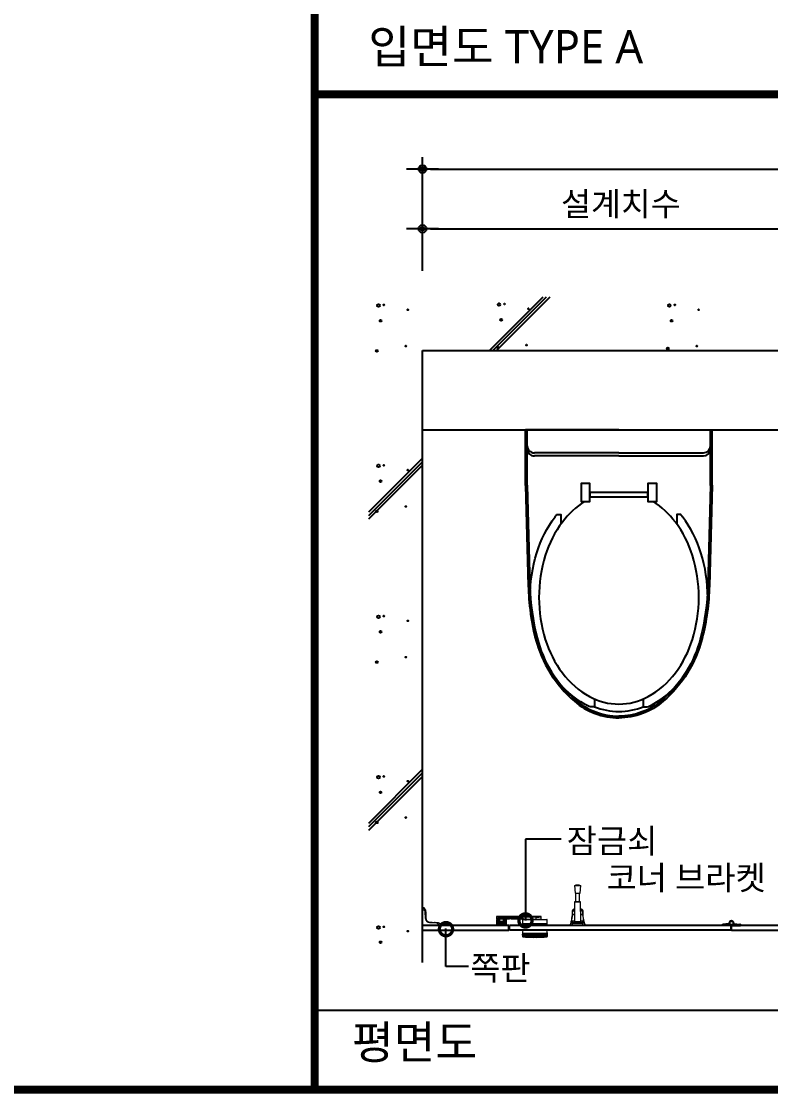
# Model space of a CAD drawing. Extents: x -256 to 8104, y -176 to 5714.
# Drawn here: x 2115 to 3059, y 2764 to 4116 of the extents above; entities that cross this region are included whole.
import ezdxf
from ezdxf.enums import TextEntityAlignment as Align

# ---------------------------------------------------------------- set-up
doc = ezdxf.new("R2010")
doc.units = 0
doc.header["$LTSCALE"] = 30
doc.layers.get('0').update_dxf_attribs({"linetype": 'CONTINUOUS'})
doc.layers.get('DEFPOINTS').update_dxf_attribs({"linetype": 'CONTINUOUS'})
for name, color, linetype in [('0_toilet', 6, 'CONTINUOUS'), ('DIM', 7, 'CONTINUOUS'), ('HAT', 8, 'CONTINUOUS'), ('TIT', 3, 'CONTINUOUS'), ('경첩', 4, 'CONTINUOUS'), ('문자', 3, 'CONTINUOUS'), ('부자재', 4, 'CONTINUOUS'), ('옷걸이', 4, 'CONTINUOUS'), ('잠금쇠(회전형)', 4, 'CONTINUOUS'), ('치수', 1, 'CONTINUOUS'), ('해치', 8, 'CONTINUOUS')]:
    doc.layers.add(name, color=color, linetype=linetype)
doc.styles.add('돋움', font='malgun.ttf')
doc.dimstyles.new('10', dxfattribs={"dimscale": 10, "dimtxt": 3, "dimasz": 1, "dimexe": 1.5, "dimexo": 2, "dimgap": 1, "dimtad": 1, "dimdec": 0, "dimlunit": 6, "dimtxsty": '돋움', "dimblk": 'DIMDOT', "dimcen": -1, "dimdle": 1.5, "dimclrt": 3, "dimazin": 3, "dimtfac": 1, "dimtdec": 0, "dimtix": 1, "dimtmove": 2, "dimatfit": 3, "dimldrblk": 'DIMDOT', "dimarcsym": 0})

# ---------------------------------------------------------------- blocks, each defined once
blk = doc.blocks.new('_DOTSMALL')
at = {"color": 0, "linetype": 'ByBlock', "const_width": 0.5}
blk.add_lwpolyline([(-0.0625, 0, 1), (0.0625, 0, 1)], format="xyb", close=True, dxfattribs=at)
blk = doc.blocks.new('A$C63EC304E')
at = {"layer": '치수', "color": 1, "xscale": 2.5, "yscale": 2.5, "zscale": 2.5, "rotation": 234.3098741996962}
blk.add_blockref('_DOTSMALL', (0.31, 0.31), dxfattribs=at)
blk = doc.blocks.new('A$C2BC9653E')
at = {"layer": '치수', "xscale": 0.3333333333333333, "yscale": 0.3333333333333333, "zscale": 0.3333333333333333}
blk.add_blockref('A$C63EC304E', (0, 0), dxfattribs=at)
blk = doc.blocks.new('A$C7FC71301')
at = {"layer": '치수', "rotation": 180}
blk.add_blockref('A$C2BC9653E', (0.208, 0.208), dxfattribs=at)
blk = doc.blocks.new('A$C4A20372B')
at = {"layer": '치수'}
blk.add_blockref('A$C7FC71301', (0, 0), dxfattribs=at)
blk = doc.blocks.new('A$C566469F5')
at = {"layer": '치수'}
blk.add_blockref('A$C4A20372B', (0, 0), dxfattribs=at)
blk = doc.blocks.new('A$C7E317CD4')
at = {"layer": '해치', "xscale": 2, "yscale": 2, "zscale": 2}
blk.add_blockref('A$C566469F5', (0, 0), dxfattribs=at)
blk = doc.blocks.new('A$C601D7F27')
at = {"layer": '치수'}
blk.add_blockref('A$C7E317CD4', (0, 0), dxfattribs=at)
blk = doc.blocks.new('A$C38802C08')
at = {"layer": '치수'}
blk.add_blockref('A$C601D7F27', (0, 0), dxfattribs=at)
blk = doc.blocks.new('DIMDOT')
at = {"linetype": 'Continuous'}
blk.add_line((-2, 0), (2, 0), dxfattribs=at)
for radius in [0.5, 0.25]:
    blk.add_circle((0, 0), radius, dxfattribs=at)
blk = doc.blocks.new('*D22')
at = {"layer": 'DEFPOINTS', "color": 0}
for p in [(3120.2, 3854.6), (2620.2, 3781.5), (3120.2, 3781.5)]:
    blk.add_point(p, dxfattribs=at)
at = {"layer": 'DIM', "color": 0, "lineweight": -2, "ltscale": 10}
for p, q in [((2620.2, 3801.5), (2620.2, 3869.6)), ((3120.2, 3801.5), (3120.2, 3869.6)), ((2630.2, 3854.6), (3110.2, 3854.6))]:
    blk.add_line(p, q, dxfattribs=at)
at = {"layer": 'DIM', "color": 0, "lineweight": -2, "xscale": 10, "yscale": 10, "zscale": 10, "rotation": 180}
blk.add_blockref('DIMDOT', (2620.2, 3854.6), dxfattribs=at)
at = {"layer": 'DIM', "color": 0, "lineweight": -2, "xscale": 10, "yscale": 10, "zscale": 10}
blk.add_blockref('DIMDOT', (3120.2, 3854.6), dxfattribs=at)
at = {"layer": 'DIM', "color": 3, "insert": (2870.2, 3884.3), "char_height": 30, "attachment_point": 5, "style": '돋움'}
blk.add_mtext('설계치수', dxfattribs=at)
blk = doc.blocks.new('A$C10E41893')
at = {"layer": '부자재'}
for p, q in [((6.5, 0), (6.5, 196)), ((123.3, 196), (6.5, 196)), ((123.3, 192.5), (6.5, 192.5)), ((54.8, 0), (54.8, 177.5)), ((61.4, 0), (61.4, 177.5)), ((6.5, 0), (6.5, -196)), ((54.8, 0), (54.8, -177.5)), ((61.4, 0), (61.4, -177.5)), ((123.3, -192.5), (6.5, -192.5)), ((123.3, -196), (6.5, -196))]:
    blk.add_line(p, q, dxfattribs=at)
for points in [[(122.7, 196, -0.012538), (123.3, 196), (334.6, 190.3, -0.055395), (444.7, 175.1, -0.154276), (576.9, 93.3, -0.179504), (611.5, 0, -0.179504)], [(122.8, 192.5, -0.012538), (123.2, 192.5), (334.5, 186.8, -0.055395), (443.8, 171.7, -0.154276), (574.3, 91, -0.179504), (608, 0, -0.179504)], [(572, 51.4), (588.8, 51.4), (588.8, 59.6, 0.021185), (583.3, 70.7, 0.106084), (528.4, 133.7, 0.085733), (452.6, 172.4, 0.075373), (358.7, 186.6, 0.075373), (264.8, 172.4, 0.085733), (189, 133.7, 0.007337), (184.4, 130.1), (184.4, 122), (204.7, 122)], [(156.7, -72, 0.089162), (200.2, -118.7, 0.085733), (270.3, -154.5, 0.075373), (358.7, -167.9, 0.075373), (447.1, -154.5, 0.085733), (517.2, -118.7, 0.106084), (567, -61.6, 0.126931), (582.8, 0, 0.126931), (567, 61.6, 0.106084), (517.2, 118.7, 0.085733), (447.1, 154.5, 0.075373), (358.7, 167.9, 0.075373), (270.3, 154.5, 0.085733), (200.2, 118.7, 0.089162), (156.7, 72)], [(588.8, -51.4, 0.090214), (598.2, 0, 0.090214), (588.8, 51.4, 0.106084)], [(122.7, -196, 0.012538), (123.3, -196), (334.6, -190.3, 0.055395), (444.7, -175.1, 0.154276), (576.9, -93.3, 0.179504), (611.5, 0, 0.179504)], [(122.8, -192.5, 0.012538), (123.2, -192.5), (334.5, -186.8, 0.055395), (443.8, -171.7, 0.154276), (574.3, -91, 0.179504), (608, 0, 0.179504)], [(572, -51.4), (588.8, -51.4), (588.8, -59.6, -0.021185), (583.3, -70.7, -0.106084), (528.4, -133.7, -0.085733), (452.6, -172.4, -0.075373), (358.7, -186.6, -0.075373), (264.8, -172.4, -0.085733), (189, -133.7, -0.007337), (184.4, -130.1), (184.4, -122), (204.7, -122)]]:
    blk.add_lwpolyline(points, format="xyb", dxfattribs=at)
blk.add_lwpolyline([(138, -60.8), (119.3, -60.8), (119.3, -79.5), (156.7, -79.5), (156.7, -60.8), (138, -60.8), (147.3, -60.8), (147.3, 60.8), (138, 60.8), (156.7, 60.8), (156.7, 79.5), (119.3, 79.5), (119.3, 60.8), (138, 60.8), (138, -60.8), (119.3, -60.8)], dxfattribs=at)
for centre, start, end in [((39.8, 177.5), 0, 90), ((46.4, 177.5), 0, 90), ((39.8, -177.5), 270, 0), ((46.4, -177.5), 270, 0)]:
    blk.add_arc(centre, 15, start, end, dxfattribs=at)
blk = doc.blocks.new('*D36')
at = {"layer": 'DEFPOINTS', "color": 0}
for p in [(4320.2, 3930), (2620.2, 3781.5), (4320.2, 3781.5)]:
    blk.add_point(p, dxfattribs=at)
at = {"layer": 'DIM', "color": 0, "lineweight": -2}
for p, q in [((2620.2, 3801.5), (2620.2, 3945)), ((4320.2, 3801.5), (4320.2, 3945)), ((2630.2, 3930), (4310.2, 3930))]:
    blk.add_line(p, q, dxfattribs=at)
at = {"layer": 'DIM', "color": 0, "lineweight": -2, "xscale": 10, "yscale": 10, "zscale": 10, "rotation": 180}
blk.add_blockref('DIMDOT', (2620.2, 3930), dxfattribs=at)
at = {"layer": 'DIM', "color": 0, "lineweight": -2, "xscale": 10, "yscale": 10, "zscale": 10}
blk.add_blockref('DIMDOT', (4320.2, 3930), dxfattribs=at)
at = {"layer": 'DIM', "color": 3, "insert": (3470.2, 3959.6), "char_height": 30, "attachment_point": 5, "style": '돋움'}
blk.add_mtext('설계치수', dxfattribs=at)
blk = doc.blocks.new('FOLDING_06')
for p, q in [((2620.2, 2929.3), (2620.2, 3701.1)), ((2620.2, 3701.1), (4320.2, 3701.1)), ((2620.2, 3601.1), (4320.2, 3601.1))]:
    blk.add_line(p, q)
at = {"color": 8}
blk.add_line((2484.2, 2869.2), (4446.7, 2869.2), dxfattribs=at)
at = {"color": 8, "const_width": 10}
for points in [[(2484.2, 2769.2), (2484.2, 5538.4)], [(2484.2, 4024.2), (5832, 4024.2)], [(47.4, 2769.2), (5832, 2769.2)]]:
    blk.add_lwpolyline(points, dxfattribs=at)
at = {"layer": '0_toilet'}
for p, q in [((2729.1, 2976.1), (2620.2, 2976.1)), ((2729.1, 2970.1), (2729.1, 2976.1)), ((3009.1, 2976.1), (2729.9, 2976.1)), ((2729.9, 2970.1), (2729.9, 2976.1)), ((3009.1, 2970.1), (3009.1, 2976.1)), ((3234.2, 2976.1), (3009.9, 2976.1)), ((3009.9, 2970.1), (3009.9, 2976.1)), ((2620.2, 2970.1), (2729.1, 2970.1)), ((3009.1, 2970.1), (2729.9, 2970.1)), ((3009.9, 2970.1), (3234.2, 2970.1))]:
    blk.add_line(p, q, dxfattribs=at)
at = {"layer": '경첩', "color": 4, "linetype": 'Continuous', "lineweight": 15}
for p, q in [((2620.2, 2998.6), (2621.4, 2998.6)), ((2620.2, 2998.3), (2620.2, 2998.6)), ((2620.2, 2996.2), (2620.2, 2998.3)), ((2621.4, 2998.3), (2620.2, 2998.3)), ((2621.5, 2996.2), (2620.2, 2996.2)), ((2620.2, 2996.1), (2621.5, 2996.1)), ((2620.2, 2995.8), (2620.2, 2996.1)), ((2621.5, 2995.8), (2620.2, 2995.8)), ((2620.2, 2995.8), (2620.2, 2977.6)), ((2621.4, 2998.3), (2621.4, 2998.6)), ((2621.5, 2996.1), (2621.5, 2996.2)), ((2621.5, 2996.1), (2621.5, 2995.8)), ((2623.5, 2994.9), (2623.5, 2996.3)), ((2624, 2984.8), (2623.6, 2993.8)), ((2623.7, 2996.3), (2623.8, 2993.8)), ((2623.9, 2995.8), (2623.8, 2995.7)), ((2624, 2995.2), (2623.8, 2995)), ((2623.8, 2993.8), (2624.3, 2984.8)), ((2624.2, 2992.5), (2623.9, 2992.3)), ((2624.2, 2991.8), (2623.9, 2991.6)), ((2624, 2995.2), (2624.2, 2992.5)), ((2624.2, 2991.5), (2624, 2991.3)), ((2624.2, 2990.8), (2624, 2990.6)), ((2624.2, 2990.5), (2624, 2990.3)), ((2624.4, 2987.6), (2624.1, 2987.4)), ((2624.4, 2987.6), (2624.1, 2987.4)), ((2624.2, 2991.5), (2624.2, 2990.8)), ((2624.2, 2990.5), (2624.4, 2987.6)), ((2624.4, 2987.6), (2624.4, 2987.2)), ((2621.7, 2976.1), (2640, 2976.1)), ((2624.4, 2987.2), (2624.2, 2987)), ((2624.4, 2987), (2624.2, 2986.7)), ((2624.5, 2986), (2624.2, 2985.8)), ((2624.5, 2985.9), (2624.2, 2985.7)), ((2624.5, 2985.6), (2624.2, 2985.4)), ((2624.5, 2985.5), (2624.2, 2985.3)), ((2624.5, 2984.6), (2624.3, 2984.4)), ((2624.6, 2984.4), (2624.3, 2984.1)), ((2624.4, 2987), (2624.5, 2986)), ((2624.4, 2983.8), (2624.6, 2984)), ((2624.6, 2984), (2624.4, 2983.8)), ((2624.5, 2986), (2624.5, 2985.9)), ((2624.5, 2985.9), (2624.5, 2985.6)), ((2624.5, 2985.6), (2624.5, 2985.5)), ((2624.5, 2985.5), (2624.5, 2984.9)), ((2624.8, 2983.5), (2624.6, 2983.3)), ((2625, 2983.1), (2624.8, 2982.9)), ((2625.1, 2982.8), (2624.9, 2982.7)), ((2625.3, 2982.4), (2625.2, 2982.2)), ((2625.5, 2982.2), (2625.3, 2982)), ((2626.6, 2981.2), (2626.4, 2981)), ((2626.8, 2981), (2626.6, 2980.8)), ((2627.2, 2980.8), (2627.1, 2980.6)), ((2627.5, 2980.7), (2627.3, 2980.5)), ((2628, 2980.5), (2627.8, 2980.3)), ((2629.3, 2980.3), (2629, 2980.1)), ((2629, 2980.3), (2629.3, 2980.3)), ((2629, 2980.1), (2638, 2979.7)), ((2638, 2979.4), (2629, 2979.8)), ((2629.3, 2980.3), (2630.6, 2980.3)), ((2630.6, 2980.3), (2630.4, 2980)), ((2631.3, 2980.2), (2631.1, 2980)), ((2631.6, 2980.2), (2631.4, 2980)), ((2632.3, 2980.2), (2632.1, 2979.9)), ((2632.3, 2980.2), (2635, 2980.1)), ((2635, 2980.1), (2634.8, 2979.8)), ((2635.7, 2980), (2635.4, 2979.8)), ((2636, 2980), (2635.8, 2979.8)), ((2636.7, 2980), (2636.5, 2979.7)), ((2636.7, 2980), (2639.9, 2979.8)), ((2638, 2979.7), (2640.5, 2979.5)), ((2640.5, 2979.3), (2639, 2979.4)), ((2640, 2979.7), (2639.8, 2979.6)), ((2640, 2979.7), (2639.9, 2979.8)), ((2640, 2976.1), (2640, 2977.3)), ((2640.2, 2977.3), (2640, 2977.3)), ((2640.2, 2976.1), (2640, 2976.1)), ((2640.3, 2977.3), (2640.2, 2977.3)), ((2640.2, 2977.3), (2640.2, 2976.1)), ((2640.3, 2976.1), (2640.3, 2977.3)), ((2642.5, 2976.1), (2640.3, 2976.1)), ((2642.5, 2976.1), (2642.5, 2977.2)), ((2642.5, 2977.2), (2642.7, 2977.2)), ((2642.7, 2976.1), (2642.5, 2976.1)), ((2642.7, 2977.2), (2642.7, 2976.1))]:
    blk.add_line(p, q, dxfattribs=at)
at = {"layer": '경첩', "color": 4, "linetype": 'Continuous', "lineweight": 15, "flags": 128}
for points in [[(2623.5, 2996.3), (2623.5, 2996.3), (2623.6, 2996.3), (2623.6, 2996.3), (2623.6, 2996.3), (2623.7, 2996.3), (2623.7, 2996.3), (2623.7, 2996.3), (2623.7, 2996.3)], [(2623.8, 2993.8), (2623.8, 2993.8), (2623.8, 2993.8), (2623.8, 2993.8), (2623.8, 2993.8), (2623.7, 2993.8), (2623.7, 2993.8), (2623.6, 2993.8), (2623.6, 2993.8)], [(2624, 2995.7), (2624, 2995.8), (2624, 2995.8), (2623.9, 2995.8), (2623.9, 2995.8), (2623.9, 2995.8), (2623.9, 2995.8), (2623.9, 2995.8), (2623.9, 2995.8)], [(2624, 2995.7), (2624, 2995.6), (2624, 2995.5), (2624, 2995.4), (2624, 2995.2)], [(2624.2, 2992.5), (2624.2, 2992.4), (2624.2, 2992.3), (2624.2, 2992.1), (2624.2, 2992), (2624.2, 2992), (2624.2, 2991.9), (2624.2, 2991.9), (2624.2, 2991.8)], [(2624.4, 2987.6), (2624.4, 2987.6), (2624.4, 2987.6)], [(2624.3, 2984.8), (2624.3, 2984.8), (2624.2, 2984.8), (2624.2, 2984.8), (2624.2, 2984.8), (2624.2, 2984.8), (2624.1, 2984.8), (2624.1, 2984.8), (2624, 2984.8)], [(2624.4, 2987.2), (2624.4, 2987.1), (2624.4, 2987), (2624.4, 2987)], [(2624.5, 2984.6), (2624.6, 2984.4), (2624.6, 2984.4)], [(2624.6, 2984), (2624.6, 2984), (2624.6, 2984)], [(2629, 2980.1), (2629, 2980.1), (2629, 2980.1), (2629, 2980), (2629, 2980), (2629, 2980), (2629, 2979.9), (2629, 2979.9), (2629, 2979.8)], [(2630.6, 2980.3), (2630.8, 2980.3), (2630.9, 2980.2), (2631, 2980.2), (2631.1, 2980.2), (2631.2, 2980.2), (2631.2, 2980.2), (2631.3, 2980.2), (2631.3, 2980.2)], [(2631.6, 2980.2), (2631.6, 2980.2), (2631.7, 2980.2), (2631.8, 2980.2), (2631.8, 2980.2), (2631.9, 2980.2), (2632.1, 2980.2), (2632.2, 2980.2), (2632.3, 2980.2)], [(2635, 2980.1), (2635.1, 2980), (2635.2, 2980), (2635.4, 2980), (2635.4, 2980), (2635.5, 2980), (2635.6, 2980), (2635.6, 2980), (2635.7, 2980), (2635.7, 2980)], [(2636, 2980), (2636, 2980), (2636.1, 2980), (2636.1, 2980), (2636.2, 2980), (2636.3, 2980), (2636.4, 2980), (2636.6, 2980), (2636.7, 2980)], [(2638, 2979.7), (2638, 2979.7), (2638, 2979.6), (2638, 2979.6), (2638, 2979.6), (2638, 2979.5), (2638, 2979.5), (2638, 2979.5), (2638, 2979.4)], [(2640.5, 2979.3), (2640.5, 2979.3), (2640.5, 2979.4), (2640.5, 2979.4), (2640.5, 2979.5), (2640.5, 2979.5), (2640.5, 2979.5), (2640.5, 2979.5), (2640.5, 2979.5)]]:
    blk.add_lwpolyline(points, dxfattribs=at)
at = {"layer": '경첩', "color": 4, "linetype": 'Continuous', "lineweight": 15}
for centre, radius, start, end in [((2621.4, 2996.2), 2.35, 2.6983, 90), ((2621.4, 2996.2), 2.1, 2.6983, 90), ((2621.5, 2993.7), 2.35, 2.6983, 90), ((2621.5, 2993.7), 2.1, 2.6983, 90), ((2621.7, 2977.6), 1.5, 180, 270), ((2629.3, 2985.1), 5.25, 182.6983, 267.3017), ((2629.3, 2985.1), 5, 182.6983, 267.3017), ((2629.3, 2985.1), 4.75, 182.6983, 185.9088), ((2629.3, 2985.1), 4.75, 188.6056, 193.1623), ((2629.3, 2985.1), 4.75, 193.2431, 199.766), ((2629.3, 2985.1), 4.75, 199.766, 204.9948), ((2629.3, 2985.1), 4.75, 208.1736, 214.3849), ((2629.3, 2985.1), 4.75, 214.3855, 217.4388), ((2629.3, 2985.1), 4.75, 217.4392, 235.6151), ((2629.3, 2985.1), 4.75, 235.6142, 238.7009), ((2629.3, 2985.1), 4.75, 238.7002, 245.0052), ((2629.3, 2985.1), 4.75, 248.2494, 255.0002), ((2629.3, 2985.1), 4.75, 255, 267.3017), ((2637.9, 2977.3), 2.35, 0, 87.3017), ((2637.9, 2977.3), 2.1, 0, 87.3017), ((2640.4, 2977.2), 2.35, 0, 87.3017), ((2640.4, 2977.2), 2.1, 0, 87.3017)]:
    blk.add_arc(centre, radius, start, end, dxfattribs=at)
at = {"layer": '부자재'}
for p, q in [((2998, 2977), (2998, 2976.1)), ((3008.7, 2976.1), (2998, 2976.1)), ((3005.8, 2978.1), (2998.6, 2977.6)), ((2999.3, 2977.1), (2999.3, 2976.1)), ((3009.5, 2976.6), (3009.5, 2975.8)), ((3009.8, 2975.8), (3009.5, 2975.8)), ((3009.8, 2976.6), (3009.8, 2975.8)), ((3010.2, 2976.1), (3021.2, 2976.1)), ((3010.2, 2976.1), (3010.2, 2976.1)), ((3012.5, 2978.2), (3020.7, 2977.6)), ((3020, 2977.1), (3020, 2976.1)), ((3021.2, 2977), (3021.2, 2976.1))]:
    blk.add_line(p, q, dxfattribs=at)
at = {"layer": '부자재', "color": 1}
blk.add_circle((3009.6, 2979.3), 2.34, dxfattribs=at)
at = {"layer": '부자재'}
for centre, radius, start, end in [((2998.7, 2977), 0.7, 101.7765, 181.6712), ((3000.1, 2976.9), 0.884, 113.4077, 164.5497), ((3005.7, 2979.4), 1.29, 272.9231, 352.4724), ((3009.6, 2979.3), 2.62, 270, 180), ((3010, 2975), 1.65, 102.5267, 141.5475), ((3009.3, 2975), 1.65, 43.1003, 77.4733), ((3009.7, 2978.9), 2.86, 280.084, 345.9792), ((3013.5, 2979.4), 1.29, 187.5276, 267.0769), ((3019.1, 2976.9), 0.884, 15.4503, 67.3004), ((3020.5, 2977), 0.7, 358.3288, 78.2235)]:
    blk.add_arc(centre, radius, start, end, dxfattribs=at)
at = {"layer": '옷걸이', "lineweight": 15}
for p, q in [((2811.7, 3026.4), (2812.5, 3016.9)), ((2811.7, 3026.4), (2819.7, 3026.4)), ((2812.5, 3016.9), (2819, 3016.9)), ((2813.2, 3016.9), (2813.2, 3006.1)), ((2818.2, 3006.1), (2818.2, 3016.9)), ((2819, 3016.9), (2819.7, 3026.4)), ((2812, 3005.8), (2811.8, 2980.6)), ((2819.5, 3005.8), (2812, 3005.8)), ((2812.2, 3006.1), (2815.7, 3006.1)), ((2815.7, 3006.1), (2819.2, 3006.1)), ((2819.7, 2980.6), (2819.5, 3005.8)), ((2811.8, 2989.6), (2809.4, 2989.6)), ((2809.5, 2990.4), (2811.8, 2990.4)), ((2811.9, 2996.7), (2811.8, 2996.7)), ((2811.8, 2996.7), (2811.8, 2996.6)), ((2811.9, 2996.6), (2811.8, 2996.6)), ((2811.8, 2995.1), (2811.8, 2994.7)), ((2811.8, 2995.1), (2811.9, 2995.1)), ((2811.9, 2994.7), (2811.8, 2994.7)), ((2819.7, 2996.7), (2819.6, 2996.7)), ((2819.7, 2996.6), (2819.6, 2996.6)), ((2819.6, 2995.1), (2819.7, 2995.1)), ((2819.7, 2994.7), (2819.6, 2994.7)), ((2819.6, 2990.4), (2822, 2990.4)), ((2822.1, 2989.6), (2819.6, 2989.6)), ((2819.7, 2996.7), (2819.7, 2996.6)), ((2819.7, 2995.1), (2819.7, 2994.7)), ((2806.2, 2976.1), (2807.1, 2978.6)), ((2808.6, 2976.1), (2806.2, 2976.1)), ((2807.1, 2978.6), (2807.1, 2978.6)), ((2807.1, 2978.6), (2807.1, 2978.6)), ((2809.5, 2981.5), (2808, 2981.5)), ((2809.5, 2981.4), (2808, 2981.4)), ((2808.1, 2979.4), (2808, 2979.4)), ((2808, 2979.3), (2808, 2979.3)), ((2823.4, 2979.3), (2808, 2979.3)), ((2809.4, 2978.6), (2808.6, 2976.1)), ((2822.9, 2976.1), (2808.6, 2976.1)), ((2809.4, 2980.9), (2809.5, 2981.5)), ((2809.4, 2978.6), (2809.4, 2979.3)), ((2809.4, 2979.3), (2822, 2979.3)), ((2822, 2978.6), (2809.4, 2978.6)), ((2820.5, 2980.6), (2811, 2980.6)), ((2823.4, 2981.5), (2822, 2981.5)), ((2822, 2981.5), (2822.1, 2980.9)), ((2823.4, 2981.4), (2822, 2981.4)), ((2822, 2978.6), (2822, 2979.3)), ((2822.9, 2976.1), (2822, 2978.6)), ((2825.2, 2976.1), (2822.9, 2976.1)), ((2823.5, 2979.4), (2823.4, 2979.4)), ((2823.4, 2979.3), (2823.4, 2979.3)), ((2823.6, 2979.4), (2823.5, 2979.4)), ((2824.4, 2978.6), (2825.2, 2976.1)), ((2824.4, 2978.6), (2824.4, 2978.6)), ((2824.4, 2978.6), (2824.4, 2978.6))]:
    blk.add_line(p, q, dxfattribs=at)
at = {"layer": '옷걸이', "lineweight": 15, "flags": 128}
for points in [[(2809.1, 2989.6), (2809.2, 2989.6), (2809.2, 2989.6), (2809.2, 2989.6), (2809.2, 2989.6), (2809.3, 2989.6), (2809.3, 2989.6), (2809.3, 2989.6), (2809.4, 2989.6)], [(2811.8, 2996.7), (2811.8, 2996.7), (2811.4, 2996.7), (2811.1, 2996.6), (2810.8, 2996.5), (2810.5, 2996.4), (2810.2, 2996.3), (2810, 2996.1), (2809.7, 2996), (2809.6, 2995.8), (2809.4, 2995.5), (2809.3, 2995.3), (2809.3, 2995.1), (2809.3, 2995)], [(2811.8, 2996.6), (2811.4, 2996.6), (2811, 2996.5), (2810.6, 2996.4), (2810.2, 2996.2), (2809.9, 2996.1), (2809.7, 2995.8), (2809.5, 2995.6), (2809.4, 2995.3), (2809.3, 2995), (2809.3, 2995)], [(2809.3, 2993.5), (2809.4, 2993.7), (2809.5, 2994), (2809.6, 2994.2), (2809.9, 2994.5), (2810.2, 2994.7), (2810.5, 2994.8), (2810.9, 2994.9), (2811.3, 2995), (2811.8, 2995.1)], [(2811.8, 2994.7), (2811.3, 2994.7), (2811, 2994.6), (2810.6, 2994.5), (2810.3, 2994.4), (2810.1, 2994.2), (2809.9, 2994), (2809.7, 2993.8), (2809.6, 2993.5), (2809.6, 2993.3)], [(2822.2, 2995), (2822.2, 2995), (2822.1, 2995.2), (2822.1, 2995.4), (2822, 2995.7), (2821.8, 2995.9), (2821.6, 2996), (2821.4, 2996.2), (2821.2, 2996.4), (2820.9, 2996.5), (2820.6, 2996.6), (2820.2, 2996.6), (2819.9, 2996.7), (2819.7, 2996.7)], [(2822.2, 2995), (2822.1, 2995.2), (2822, 2995.5), (2821.9, 2995.7), (2821.6, 2996), (2821.4, 2996.2), (2821, 2996.3), (2820.6, 2996.5), (2820.2, 2996.6), (2819.7, 2996.6), (2819.7, 2996.6)], [(2819.7, 2995.1), (2820.1, 2995), (2820.5, 2995), (2820.9, 2994.9), (2821.2, 2994.7), (2821.5, 2994.5), (2821.8, 2994.3), (2822, 2994.1), (2822.1, 2993.8), (2822.2, 2993.5)], [(2821.9, 2993.3), (2821.8, 2993.6), (2821.7, 2993.8), (2821.6, 2994), (2821.3, 2994.2), (2821.1, 2994.4), (2820.7, 2994.5), (2820.4, 2994.6), (2820, 2994.7), (2819.7, 2994.7)], [(2822.3, 2989.6), (2822.3, 2989.6), (2822.3, 2989.6), (2822.3, 2989.6), (2822.2, 2989.6), (2822.2, 2989.6), (2822.2, 2989.6), (2822.1, 2989.6), (2822.1, 2989.6)], [(2807.8, 2981.3), (2807.8, 2981.3), (2807.8, 2981.3)], [(2808, 2979.4), (2807.9, 2979.4), (2807.9, 2979.4)], [(2808, 2981.4), (2808, 2981.5), (2808, 2981.4)], [(2808.1, 2979.4), (2808, 2979.3), (2808, 2979.3)], [(2808, 2979.4), (2808, 2979.4), (2808.1, 2979.4)], [(2810.2, 2979.3), (2809.8, 2979.4), (2809.6, 2979.4), (2809.5, 2979.4), (2809.6, 2979.5), (2809.9, 2979.5), (2810, 2979.5)], [(2811.8, 2981.8), (2811.2, 2981.8), (2809.9, 2981.8)], [(2821.6, 2981.8), (2820, 2981.8), (2819.7, 2981.8)], [(2821.5, 2979.5), (2821.8, 2979.5), (2821.9, 2979.4), (2821.9, 2979.4), (2821.8, 2979.4), (2821.4, 2979.4), (2821, 2979.3)], [(2823.4, 2979.3), (2823.4, 2979.3), (2823.4, 2979.4)], [(2823.5, 2979.4), (2823.5, 2979.4), (2823.4, 2979.4)]]:
    blk.add_lwpolyline(points, dxfattribs=at)
at = {"layer": '옷걸이', "lineweight": 15}
for centre, radius, start, end in [((2815.7, 3016.1), 11, 68.7607, 111.2393), ((2812.2, 3005.8), 0.25, 90, 179.5), ((2819.2, 3005.8), 0.25, 0.5, 90), ((2756.5, 2993.8), 52.8, 346.2317, 355.4136), ((2756.5, 2993.8), 53, 346.5097, 355.4136), ((2756.5, 2993.8), 52.8, 355.4136, 356.451), ((2756.5, 2993.8), 52.8, 356.4511, 359.6096), ((2809.4, 2990.6), 0.23, 185.4574, 275.1888), ((2756.5, 2993.8), 52.8, 359.6096, 1.2369), ((2809.5, 2993.5), 0.227, 188.2087, 276.392), ((2775.5, 2993), 34.1, 354.2736, 355.5668), ((2756.5, 2993.6), 53, 356.4511, 359.6096), ((2756.5, 2995.4), 55.3, 359.6189, 1.2073), ((2874.9, 2995.4), 55.3, 178.7927, 180.3811), ((2821.9, 2993.5), 0.227, 263.608, 351.7913), ((2874.9, 2993.6), 53, 180.3904, 183.5489), ((2822, 2990.6), 0.23, 264.8112, 354.5426), ((2856, 2993), 34.1, 184.4333, 185.7264), ((2874.9, 2993.8), 53, 184.5864, 193.4903), ((2874.9, 2993.8), 52.8, 178.7631, 180.3904), ((2874.9, 2993.8), 52.8, 180.3904, 183.5489), ((2874.9, 2993.8), 52.8, 183.5489, 184.5865), ((2874.9, 2993.8), 52.8, 184.5864, 193.7683), ((2757.8, 2993.5), 51.5, 343.2376, 346.2577), ((2808.2, 2978.2), 1.17, 101.397, 160.6752), ((2808, 2978.3), 1, 89.9937, 161.8081), ((2758.2, 2993.7), 51.3, 343.5226, 346.2377), ((2808, 2981.2), 0.25, 90.2728, 166.2395), ((2808, 2981.2), 0.247, 89.2585, 165.9158), ((2807.6, 2981.2), 1.81, 282.0607, 352.5143), ((2807.5, 2981.6), 2.24, 284.8265, 3.5932), ((2809.8, 2981.4), 0.376, 79.9393, 150.5456), ((2809.7, 2981.5), 0.248, 89.5881, 179.723), ((2809.9, 2981.5), 0.307, 84.7786, 118.9817), ((2809.6, 2980.9), 1.43, 284.1057, 346.9245), ((2815.9, 3380.4), 401.1, 269.1968, 270.7316), ((2821.9, 2980.9), 1.44, 193.1186, 255.9655), ((2821.6, 2981.4), 0.4, 32.0092, 97.8083), ((2821.6, 2981.5), 0.271, 58.6344, 97.6053), ((2824, 2981.6), 2.24, 176.3909, 255.1894), ((2821.7, 2981.5), 0.248, 0.277, 90.4119), ((2823.8, 2981.2), 1.8, 186.7864, 258.2605), ((2823.4, 2981.2), 0.25, 13.7617, 89.4531), ((2823.4, 2981.2), 0.247, 14.0842, 90.7415), ((2873.1, 2993.6), 51.2, 193.7584, 196.469), ((2823.4, 2978.3), 1, 18.1919, 90.0063), ((2823.3, 2978.2), 1.16, 19.2937, 79.3942), ((2873.9, 2993.5), 51.7, 193.7493, 196.7564)]:
    blk.add_arc(centre, radius, start, end, dxfattribs=at)
at = {"layer": '잠금쇠(회전형)', "linetype": 'Continuous', "lineweight": 15}
for p, q in [((2715.7, 2987.7), (2713.9, 2987.7)), ((2769.4, 2987.7), (2746, 2987.7)), ((2713.4, 2987.2), (2713.4, 2984.7)), ((2713.4, 2984.7), (2716.6, 2984.7)), ((2713.4, 2983.1), (2713.4, 2976.1)), ((2713.8, 2983.1), (2713.4, 2983.1)), ((2713.4, 2976.1), (2725.9, 2976.1)), ((2713.8, 2978.1), (2713.8, 2983.1)), ((2713.8, 2983.1), (2714.2, 2983.1)), ((2725.5, 2978.1), (2713.8, 2978.1)), ((2713.9, 2983.6), (2714.2, 2983.6)), ((2714.2, 2983.1), (2714.2, 2983.6)), ((2714.2, 2983.6), (2716.1, 2983.6)), ((2714.2, 2983.1), (2714.2, 2978.5)), ((2716.1, 2983.1), (2714.2, 2983.1)), ((2714.2, 2978.5), (2714.4, 2978.5)), ((2714.4, 2982.6), (2716.1, 2982.6)), ((2714.4, 2978.5), (2714.4, 2982.6)), ((2714.9, 2982.1), (2714.4, 2982.6)), ((2714.4, 2978.5), (2714.4, 2978.6)), ((2714.4, 2978.6), (2724.8, 2978.6)), ((2714.9, 2982.1), (2714.9, 2978.6)), ((2716.1, 2982.1), (2714.9, 2982.1)), ((2715.4, 2981.1), (2715.4, 2979.6)), ((2722.5, 2981.1), (2715.4, 2981.1)), ((2715.4, 2979.6), (2722.5, 2979.6)), ((2715.6, 2981.3), (2722.3, 2981.3)), ((2722.3, 2979.3), (2715.6, 2979.3)), ((2716.1, 2983.1), (2716.1, 2983.6)), ((2716.1, 2983.6), (2717.1, 2983.6)), ((2716.1, 2982.6), (2716.1, 2983.1)), ((2716.6, 2983.1), (2716.1, 2983.1)), ((2716.1, 2982.6), (2716.1, 2982.1)), ((2716.1, 2982.6), (2716.6, 2982.6)), ((2717.1, 2982.1), (2716.1, 2982.1)), ((2716.6, 2984.7), (2716.6, 2984.7)), ((2716.6, 2983.1), (2716.6, 2982.6)), ((2717.1, 2983.1), (2716.6, 2983.1)), ((2716.6, 2982.6), (2717.1, 2982.6)), ((2717.1, 2984.2), (2717.1, 2981.3)), ((2742.1, 2987.5), (2719.6, 2987.5)), ((2742.1, 2987.5), (2719.6, 2987.5)), ((2719.6, 2987.5), (2719.6, 2987.5)), ((2719.6, 2987.2), (2763.6, 2987.2)), ((2719.6, 2986.7), (2719.6, 2987.2)), ((2719.6, 2986.7), (2719.6, 2985.2)), ((2763.6, 2986.7), (2719.6, 2986.7)), ((2746.1, 2985.2), (2719.6, 2985.2)), ((2722.1, 2981.3), (2722.1, 2984.2)), ((2722.1, 2983.6), (2723.1, 2983.6)), ((2722.6, 2983.1), (2722.1, 2983.1)), ((2722.1, 2982.6), (2722.6, 2982.6)), ((2723.1, 2982.1), (2722.1, 2982.1)), ((2722.3, 2981.3), (2723.6, 2981.3)), ((2723.6, 2979.3), (2722.3, 2979.3)), ((2723.9, 2981.1), (2722.5, 2981.1)), ((2722.5, 2979.6), (2723.9, 2979.6)), ((2722.6, 2984.7), (2729.9, 2984.7)), ((2723.1, 2983.1), (2722.6, 2983.1)), ((2722.6, 2982.6), (2722.6, 2983.1)), ((2722.6, 2982.6), (2723.1, 2982.6)), ((2723.1, 2983.6), (2723.1, 2983.1)), ((2723.1, 2983.6), (2725, 2983.6)), ((2725, 2983.1), (2723.1, 2983.1)), ((2723.1, 2983.1), (2723.1, 2982.6)), ((2723.1, 2982.6), (2724.9, 2982.6)), ((2723.1, 2982.6), (2723.1, 2982.1)), ((2724.4, 2982.1), (2723.1, 2982.1)), ((2723.9, 2979.6), (2723.9, 2981.1)), ((2724.9, 2982.6), (2724.4, 2982.1)), ((2724.4, 2978.6), (2724.4, 2982.1)), ((2724.8, 2978.6), (2724.9, 2978.5)), ((2724.9, 2982.6), (2724.9, 2978.5)), ((2724.9, 2978.5), (2725, 2978.5)), ((2725, 2983.6), (2725, 2983.1)), ((2725, 2983.6), (2725.4, 2983.6)), ((2725, 2978.5), (2725, 2983.1)), ((2725, 2983.1), (2725.5, 2983.1)), ((2725.5, 2983.1), (2725.5, 2978.1)), ((2725.9, 2983.1), (2725.5, 2983.1)), ((2725.9, 2976.1), (2725.9, 2983.1)), ((2731.9, 2984.7), (2744.8, 2984.7)), ((2742.1, 2987.5), (2742.1, 2987.5)), ((2744.8, 2984.7), (2744.8, 2984.7)), ((2746.4, 2983.1), (2746.4, 2978.2)), ((2777.4, 2978.2), (2746.4, 2978.2)), ((2746.4, 2978.1), (2746.4, 2976.3)), ((2746.4, 2978.1), (2777.4, 2978.1)), ((2746.4, 2976.3), (2777.4, 2976.3)), ((2777.1, 2976.1), (2746.6, 2976.1)), ((2747.7, 2983.7), (2747.7, 2983.8)), ((2777.4, 2983.2), (2747.8, 2983.2)), ((2748.5, 2983.7), (2748.5, 2984.2)), ((2748.5, 2984.2), (2763.6, 2984.2)), ((2748.5, 2983.7), (2776.9, 2983.7)), ((2754.1, 2978.2), (2754.1, 2978.1)), ((2763.6, 2987.2), (2763.6, 2986.7)), ((2763.6, 2984.2), (2763.6, 2986.7)), ((2763.6, 2983.7), (2763.6, 2984.2)), ((2763.6, 2984.2), (2769.9, 2984.2)), ((2769.6, 2978.1), (2769.6, 2978.2)), ((2769.9, 2984.2), (2769.9, 2987.2)), ((2774.3, 2978.1), (2774.3, 2978.2)), ((2776.3, 2978.1), (2776.3, 2978.2)), ((2776.4, 2978.1), (2776.4, 2978.2)), ((2777.4, 2978.2), (2777.4, 2983.2)), ((2777.4, 2976.3), (2777.4, 2978.1)), ((2746.1, 2966.1), (2746.1, 2965.1)), ((2777.6, 2966.1), (2746.1, 2966.1)), ((2777.6, 2965.1), (2746.1, 2965.1)), ((2746.1, 2964.1), (2746.1, 2962.5)), ((2777.6, 2964.1), (2746.1, 2964.1)), ((2746.1, 2962.5), (2761.9, 2962.5)), ((2777.1, 2964.6), (2746.6, 2964.6)), ((2777.1, 2964.6), (2746.6, 2964.6)), ((2761.9, 2962), (2746.6, 2962)), ((2776.9, 2970), (2746.8, 2970)), ((2747, 2970.1), (2761.9, 2970.1)), ((2749.7, 2961.7), (2774, 2961.7)), ((2749.7, 2961.7), (2761.9, 2961.7)), ((2773.7, 2961.7), (2750, 2961.7)), ((2756.2, 2961.6), (2756.3, 2961.6)), ((2756.3, 2961.6), (2767.4, 2961.6)), ((2759.2, 2961.5), (2759.2, 2961.6)), ((2759.7, 2961.3), (2764, 2961.3)), ((2759.7, 2961.3), (2764, 2961.3)), ((2760, 2961.6), (2760, 2961.5)), ((2760, 2961.5), (2763.7, 2961.5)), ((2763.6, 2961.3), (2760.1, 2961.3)), ((2761.9, 2970.1), (2776.8, 2970.1)), ((2761.9, 2962.5), (2777.6, 2962.5)), ((2777.2, 2962), (2761.9, 2962)), ((2761.9, 2961.7), (2774, 2961.7)), ((2763.7, 2961.5), (2763.7, 2961.6)), ((2764.6, 2961.6), (2764.6, 2961.5)), ((2767.4, 2961.6), (2767.6, 2961.6)), ((2777.6, 2965.1), (2777.6, 2966.1)), ((2777.6, 2962.5), (2777.6, 2964.1))]:
    blk.add_line(p, q, dxfattribs=at)
at = {"layer": '잠금쇠(회전형)', "linetype": 'Continuous', "lineweight": 15, "flags": 128}
for points in [[(2719.6, 2987.5), (2719, 2987.5), (2718.3, 2987.5), (2717.7, 2987.5), (2717.2, 2987.5), (2716.7, 2987.6), (2716.3, 2987.6), (2716, 2987.6), (2715.8, 2987.6), (2715.7, 2987.7), (2715.7, 2987.7)], [(2756.2, 2961.5), (2756, 2961.5), (2755.9, 2961.5), (2755.9, 2961.5), (2756.1, 2961.6), (2756.2, 2961.6)], [(2760.1, 2961.3), (2760.1, 2961.3), (2760.1, 2961.3), (2760.1, 2961.3), (2760.1, 2961.4), (2760.1, 2961.4), (2760.1, 2961.4), (2760, 2961.4), (2760, 2961.5)], [(2763.6, 2961.3), (2763.6, 2961.3), (2763.6, 2961.3), (2763.6, 2961.3), (2763.7, 2961.4), (2763.7, 2961.4), (2763.7, 2961.4), (2763.7, 2961.4), (2763.7, 2961.5)], [(2767.6, 2961.6), (2767.7, 2961.6), (2767.8, 2961.5), (2767.8, 2961.5), (2767.7, 2961.5), (2767.5, 2961.5)]]:
    blk.add_lwpolyline(points, dxfattribs=at)
at = {"layer": '잠금쇠(회전형)', "linetype": 'Continuous', "lineweight": 15}
for centre, radius, start, end in [((2713.9, 2987.2), 0.5, 90, 180), ((2719.6, 3026.1), 38.9, 261.4299, 269.9411), ((2742.1, 3027.1), 39.6, 270.014, 275.6703), ((2763.6, 3026), 38.8, 270.0516, 278.5774), ((2769.4, 2987.2), 0.5, 0, 90), ((2719.6, 3033.1), 46.4, 262.2082, 269.9516), ((2719.7, 2945.2), 39.9, 90.0704, 99.0775), ((2713.9, 2983.1), 0.5, 90, 180), ((2714.2, 2983.1), 0.485, 91.9622, 181.8362), ((2714.5, 2977.8), 0.816, 110.8265, 158.264), ((2715.6, 2981.1), 0.25, 90, 180), ((2715.6, 2979.6), 0.25, 180, 270), ((2716.1, 2983.1), 0.5, 0, 90), ((2716.1, 2982.6), 0.5, 270, 0), ((2719.6, 2944.4), 40.4, 85.7371, 94.238), ((2716.6, 2984.2), 0.5, 0.4364, 88.0475), ((2719.6, 2956.6), 27.7, 84.8219, 95.1479), ((2722.6, 2984.2), 0.5, 89.9688, 179.9724), ((2723.1, 2983.1), 0.5, 90, 180), ((2723.1, 2982.6), 0.5, 180, 270), ((2723.6, 2981.1), 0.25, 0, 90), ((2723.6, 2979.6), 0.25, 270, 0), ((2725, 2983.1), 0.485, 358.1638, 88.0378), ((2724.7, 2977.8), 0.816, 21.736, 69.1735), ((2725.4, 2983.1), 0.5, 0, 90), ((2730.9, 2945.4), 39.3, 88.5426, 91.4397), ((2737.4, 3005.7), 22.3, 289.4853, 292.988), ((2744.8, 2983.1), 1.56, 359.595, 89.9503), ((2746.1, 2983.6), 1.54, 8.6008, 92.9035), ((2768.3, 2935.4), 52.5, 113.1385, 114.7084), ((2746.6, 2976.3), 0.25, 180, 270), ((2748.5, 2983), 1.18, 89.4884, 132.259), ((2749.4, 2983.8), 1.69, 184.5827, 202.3275), ((2748.4, 2983.1), 0.588, 82.6337, 171.8516), ((2763.6, 3033), 46.3, 270.0429, 277.7974), ((2770.4, 2984.2), 0.5, 180, 270), ((2776.9, 2983.2), 0.5, 0, 90), ((2777.1, 2976.3), 0.25, 270, 0), ((2757.1, 2966.1), 11, 159.2996, 180), ((2746.1, 2964.6), 0.5, 0, 90), ((2746.1, 2964.6), 0.5, 270, 0), ((2746.6, 2962.5), 0.5, 180, 264.5584), ((2761.9, 3122.6), 161.3, 264.5584, 265.686), ((2747, 2969.9), 0.15, 90, 159.2996), ((2749.7, 2961.9), 0.125, 265.686, 270), ((2750, 2961.8), 0.125, 235.4626, 265.7969), ((2761.9, 3122.7), 161.5, 265.7969, 269.2276), ((2756.1, 2959.8), 1.78, 88.6382, 96.0273), ((2762.1, 3042.2), 80.9, 265.7789, 267.8287), ((2762.2, 3042.2), 80.8, 266.5383, 267.829), ((2759, 2961.5), 0.114, 281.5317, 6.6087), ((2760.1, 2992.1), 30.7, 268.0585, 270.0013), ((2760, 2984), 22.6, 267.7351, 270.0014), ((2763.6, 2991.8), 30.5, 269.9897, 271.9505), ((2763.7, 2983.8), 22.4, 269.9881, 272.2754), ((2761.9, 3122.7), 161.5, 270.7724, 274.2031), ((2761.5, 3042.2), 80.8, 272.171, 273.4617), ((2764.7, 2961.5), 0.114, 173.3913, 258.4683), ((2761.6, 3042.2), 80.9, 272.1713, 274.2211), ((2767.5, 2961.6), 0.0882, 204.5731, 265.3621), ((2767.6, 2960.4), 1.13, 83.0858, 90.7191), ((2773.7, 2961.8), 0.125, 274.2031, 304.5374), ((2761.9, 3122.6), 161.3, 274.314, 275.4416), ((2774, 2961.9), 0.125, 270, 274.314), ((2776.8, 2969.9), 0.15, 20.7004, 90), ((2766.6, 2966.1), 11, 0, 20.7004), ((2777.6, 2964.6), 0.5, 90, 180), ((2777.6, 2964.6), 0.5, 180, 270), ((2777.1, 2962.5), 0.5, 275.4416, 0)]:
    blk.add_arc(centre, radius, start, end, dxfattribs=at)
at = {"layer": '치수'}
for p, q in [((2794.9, 3084.8), (2750, 3084.8)), ((2750, 3084.8), (2750, 2982.5)), ((2649.8, 2924.5), (2649.8, 2972.5)), ((2678.3, 2924.5), (2649.8, 2924.5))]:
    blk.add_line(p, q, dxfattribs=at)
at = {"layer": '해치'}
for p, q in [((2704.5, 3701.1), (2772.3, 3768.8)), ((2713.3, 3701.1), (2781.1, 3768.8)), ((2552.5, 3497.6), (2620.2, 3565.4)), ((2552.5, 3488.8), (2620.2, 3556.5)), ((2552.5, 3105.3), (2620.2, 3173.1)), ((2552.5, 3096.5), (2620.2, 3164.2))]:
    blk.add_line(p, q, dxfattribs=at)
at = {"layer": '해치', "color": 2}
for p, q in [((2708.9, 3701.1), (2776.7, 3768.8)), ((2552.5, 3493.2), (2620.2, 3561)), ((2552.5, 3100.9), (2620.2, 3168.6))]:
    blk.add_line(p, q, dxfattribs=at)
at = {"layer": '해치'}
for centre, radius in [((2564.6, 3757.8), 1.68), ((2571.6, 3758.6), 0.56), ((2716.6, 3759), 1.68), ((2723.6, 3759.8), 0.56), ((2931.4, 3757.8), 1.68), ((2938.3, 3758.6), 0.56), ((2601.6, 3752.6), 0.56), ((2753.6, 3753.8), 0.56), ((2968.3, 3752.6), 0.56), ((2567.4, 3738.7), 1.12), ((2719.4, 3739.8), 1.12), ((2934.2, 3738.7), 1.12), ((2599.3, 3706.8), 0.559), ((2714.6, 3705.2), 1.12), ((2751.3, 3708), 0.559), ((2929.4, 3703.8), 1.12), ((2966.1, 3706.8), 0.559), ((2562.6, 3700.6), 1.12), ((2564.6, 3555.6), 1.68), ((2571.6, 3556.4), 0.56), ((2601.6, 3550.4), 0.56), ((2567.4, 3536.4), 1.12), ((2599.3, 3504.5), 0.559), ((2562.6, 3498.4), 1.12), ((2564.6, 3365.5), 1.68), ((2571.6, 3366.3), 0.56), ((2601.6, 3360.3), 0.56), ((2567.4, 3346.4), 1.12), ((2599.3, 3314.5), 0.559), ((2562.6, 3308.3), 1.12), ((2564.6, 3163.3), 1.68), ((2571.6, 3164.1), 0.56), ((2601.6, 3158.1), 0.56), ((2567.4, 3144.1), 1.12), ((2599.3, 3112.2), 0.559), ((2562.6, 3106.1), 1.12), ((2564.6, 2973.7), 1.68), ((2571.6, 2974.5), 0.56), ((2601.6, 2969), 0.56), ((2567.4, 2955), 1.12)]:
    blk.add_circle(centre, radius, dxfattribs=at)
at = {"layer": 'HAT', "xscale": 0.6000000000003638, "yscale": 0.6000000000003638, "zscale": 0.6000000000003638, "rotation": 270}
blk.add_blockref('A$C10E41893', (2867.7, 3605), dxfattribs=at)
at = {"layer": '해치', "xscale": -20, "yscale": 20, "zscale": 20, "rotation": 89.9999999999999}
for p in [(2754.2, 2986.7), (2654, 2975.7)]:
    blk.add_blockref('A$C38802C08', p, dxfattribs=at)
at = {"layer": 'TIT', "style": '돋움'}
for s, p in [('입면도 TYPE A', (2898.3, 4063.3)), ('평면도', (2689.3, 2808))]:
    blk.add_text(s, height=42, dxfattribs=at).set_placement(p, align=Align.RIGHT)
at = {"layer": '문자', "style": '돋움'}
for s, p in [('잠금쇠', (2859.1, 3083.1)), ('코너 브라켓', (2952.5, 3036.6)), ('쪽판', (2718.4, 2922.8))]:
    blk.add_text(s, height=30.34, dxfattribs=at).set_placement(p, align=Align.MIDDLE)
at = {"layer": 'DIM'}
dim = blk.add_linear_dim(base=(4320.2, 3930), p1=(2620.2, 3781.5), p2=(4320.2, 3781.5), text='설계치수', dimstyle='10', dxfattribs=at)
dim.commit()
dim.dimension.update_dxf_attribs({"geometry": '*D36', "text_midpoint": (3470.2, 3959.6)})
at = {"layer": 'DIM', "ltscale": 10}
dim = blk.add_linear_dim(base=(3120.2, 3854.6), p1=(2620.2, 3781.5), p2=(3120.2, 3781.5), text='설계치수', dimstyle='10', override={"dimtxsty": '돋움'}, dxfattribs=at)
dim.commit()
dim.dimension.update_dxf_attribs({"geometry": '*D22', "text_midpoint": (2870.2, 3884.3)})

msp = doc.modelspace()

# ---------------------------------------------------------------- block references
msp.add_blockref('FOLDING_06', (0, 0))

doc.saveas('drawing.dxf')
